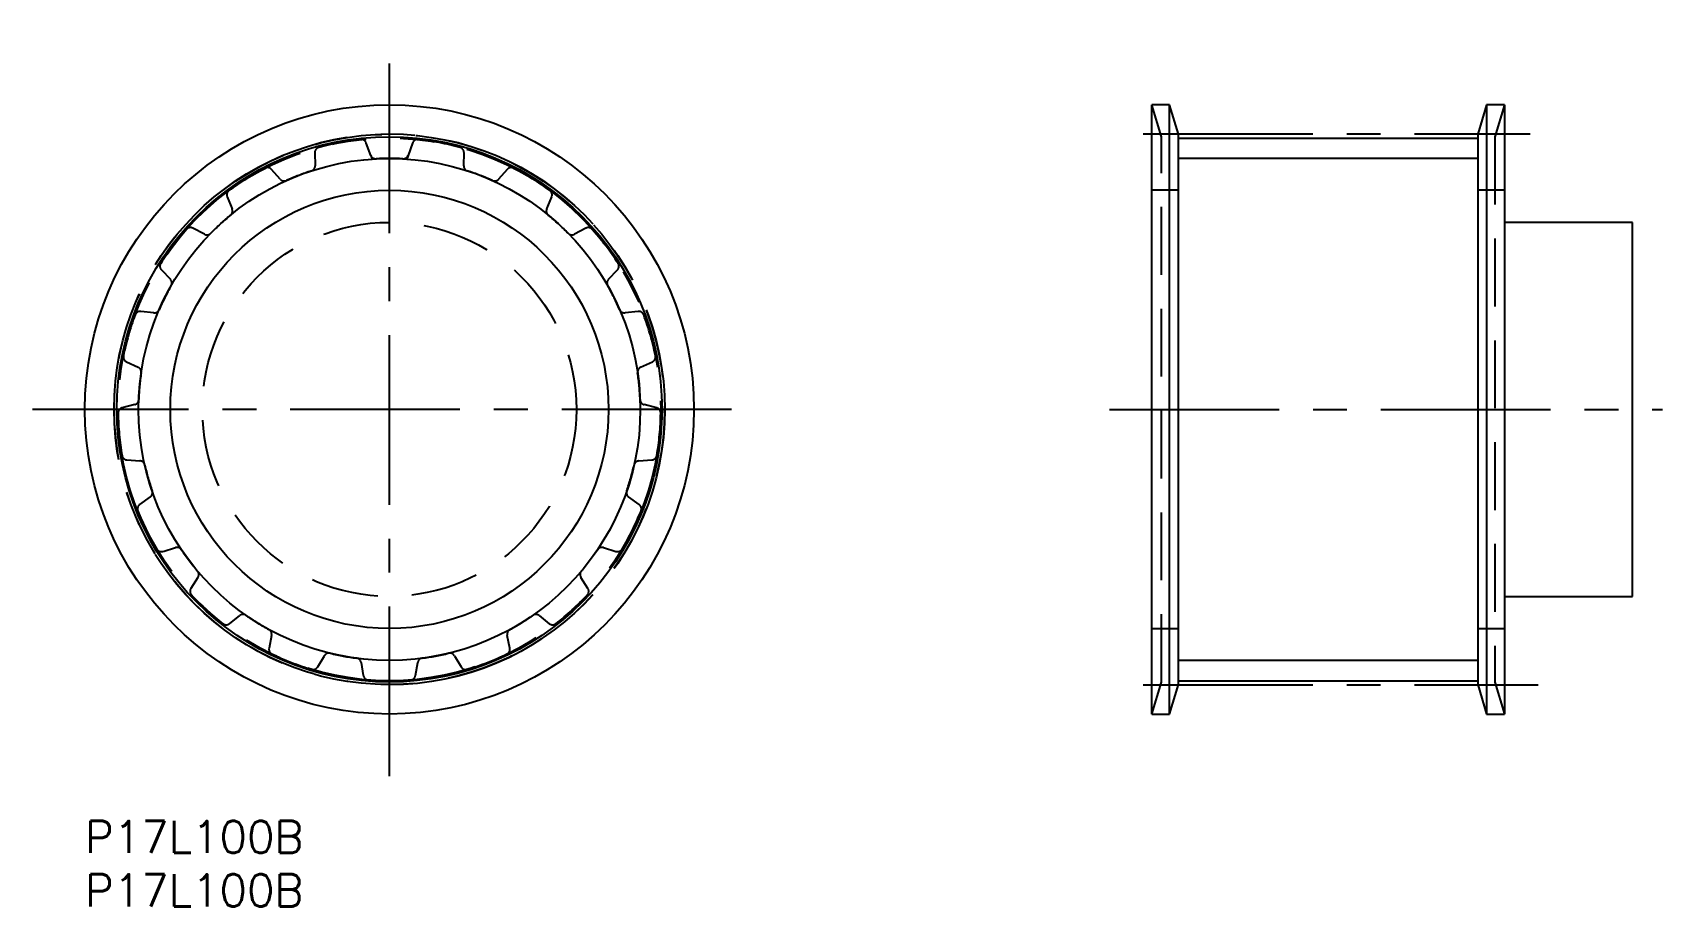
# Model space of a CAD drawing. Extents: x -5 to 148, y -8 to 74.
import ezdxf

# ---------------------------------------------------------------- set-up
doc = ezdxf.new("R2010")
doc.units = 0
doc.header["$LTSCALE"] = 0.5
for name, pattern in [('CENTER', [50.8, 31.75, -6.35, 6.35, -6.35]), ('DASHED', [19.05, 12.7, -6.35]), ('PHANTOM', [63.5, 31.75, -6.35, 6.35, -6.35, 6.35, -6.35])]:
    doc.linetypes.add(name, pattern=pattern)
for name, color, linetype in [('MSM_CENTER', 1, 'CENTER'), ('MSM_CONTINUOUS', 7, 'CONTINUOUS'), ('MSM_DASHED', 4, 'DASHED'), ('MSM_IMAGINARY', 6, 'PHANTOM'), ('MSM_NARROW', 5, 'CONTINUOUS'), ('MSM_PART_NUMBER', 7, 'CONTINUOUS')]:
    doc.layers.add(name, color=color, linetype=linetype)
doc.styles.get("Standard").update_dxf_attribs({"font": 'txt.shx', "height": 3, "bigfont": 'bigfont.shx'})

msp = doc.modelspace()

# ---------------------------------------------------------------- linework, layer by layer
at = {"layer": 'MSM_CENTER'}
for p, q in [((28.5, 4.18), (28.5, 73.75)), ((99.04, 64.27), (135.26, 64.27)), ((60.5, 38.5), (-4.89, 38.5)), ((95.89, 38.5), (147.63, 38.5)), ((99.04, 12.73), (136.02, 12.73))]:
    msp.add_line(p, q, dxfattribs=at)
msp.add_circle((28.5, 38.5), 25.77, dxfattribs=at)
at = {"layer": 'MSM_CONTINUOUS'}
for p, q in [((101.52, 67), (99.85, 67)), ((99.85, 10), (99.85, 67)), ((102.35, 64.25), (101.52, 67)), ((101.52, 10), (101.52, 67)), ((131.18, 67), (130.35, 64.25)), ((132.85, 67), (131.18, 67)), ((131.18, 67), (131.18, 10)), ((132.85, 67), (132.85, 10)), ((102.35, 12.75), (102.35, 64.25)), ((130.35, 64.25), (130.35, 12.75)), ((102.35, 63.89), (130.35, 63.89)), ((144.85, 56), (132.85, 56)), ((144.85, 21), (144.85, 56)), ((132.85, 21), (144.85, 21)), ((101.52, 10), (102.35, 12.75)), ((102.35, 13.11), (130.35, 13.11)), ((130.35, 12.75), (131.18, 10)), ((99.85, 10), (101.52, 10)), ((131.18, 10), (132.85, 10))]:
    msp.add_line(p, q, dxfattribs=at)
for radius in [28.5, 25.51, 20.5]:
    msp.add_circle((28.5, 38.5), radius, dxfattribs=at)
at = {"layer": 'MSM_DASHED'}
for p, q in [((100.75, 64.01), (99.85, 67)), ((132.85, 67), (131.95, 64.01)), ((26.75, 62.27), (26.33, 63.42)), ((30.67, 63.42), (30.25, 62.27)), ((100.75, 12.99), (100.75, 64.01)), ((131.95, 64.01), (131.95, 12.99)), ((21.52, 62.52), (21.55, 61.3)), ((35.45, 61.3), (35.48, 62.52)), ((18.28, 60.04), (17.47, 60.95)), ((39.53, 60.95), (38.72, 60.04)), ((13.31, 58.38), (13.78, 57.25)), ((43.22, 57.25), (43.69, 58.38)), ((102.35, 59), (99.85, 59)), ((132.85, 59), (130.35, 59)), ((11.19, 54.89), (10.11, 55.45)), ((46.89, 55.45), (45.81, 54.89)), ((7.16, 51.55), (8, 50.67)), ((49, 50.67), (49.84, 51.55)), ((6.44, 47.53), (5.22, 47.67)), ((51.78, 47.67), (50.56, 47.53)), ((3.89, 42.96), (4.99, 42.44)), ((52.01, 42.44), (53.11, 42.96)), ((4.67, 38.95), (3.49, 38.64)), ((53.51, 38.64), (52.33, 38.95)), ((3.94, 33.77), (5.15, 33.68)), ((51.85, 33.68), (53.06, 33.77)), ((6.11, 30.31), (5.12, 29.59)), ((51.88, 29.59), (50.89, 30.31)), ((7.31, 25.21), (8.47, 25.57)), ((48.53, 25.57), (49.69, 25.21)), ((10.58, 22.77), (9.92, 21.75)), ((47.08, 21.75), (46.42, 22.77)), ((13.54, 18.45), (14.49, 19.21)), ((42.51, 19.21), (43.46, 18.45)), ((17.47, 17.36), (17.23, 16.17)), ((39.77, 16.17), (39.53, 17.36)), ((99.85, 18), (102.35, 18)), ((130.35, 18), (132.85, 18)), ((21.79, 14.4), (22.41, 15.45)), ((34.59, 15.45), (35.21, 14.4)), ((25.85, 14.81), (26.05, 13.6)), ((30.95, 13.6), (31.15, 14.81)), ((99.85, 10), (100.75, 12.99)), ((131.95, 12.99), (132.85, 10))]:
    msp.add_line(p, q, dxfattribs=at)
for radius in [25.75, 17.5]:
    msp.add_circle((28.5, 38.5), radius, dxfattribs=at)
for centre, radius, start, end in [((22.02, 62.53), 0.5, 105.0886, 181.1765), ((28.5, 38.5), 25.39, 96.0879, 105.0886), ((25.86, 63.25), 0.5, 20, 96.0879), ((31.14, 63.25), 0.5, 83.9121, 160), ((28.5, 38.5), 25.39, 74.9114, 83.9121), ((34.98, 62.53), 0.5, 358.8235, 74.9114), ((28.5, 38.5), 25.39, 117.2644, 126.265), ((17.1, 60.62), 0.5, 41.1765, 117.2644), ((21.05, 61.29), 0.5, 288.1098, 1.1765), ((27.22, 62.45), 0.5, 200, 273.0667), ((28.5, 38.5), 23.48, 86.9333, 93.0667), ((29.78, 62.45), 0.5, 266.9333, 340), ((35.95, 61.29), 0.5, 178.8235, 251.8902), ((39.9, 60.62), 0.5, 62.7356, 138.8235), ((28.5, 38.5), 25.39, 53.735, 62.7356), ((18.65, 60.37), 0.5, 221.1765, 294.2432), ((28.5, 38.5), 23.48, 108.1098, 114.2432), ((28.5, 38.5), 23.48, 65.7568, 71.8902), ((38.35, 60.37), 0.5, 245.7568, 318.8235), ((13.78, 58.57), 0.5, 126.265, 202.3529), ((43.22, 58.57), 0.5, 337.6471, 53.735), ((28.5, 38.5), 23.48, 129.2863, 135.4196), ((13.32, 57.06), 0.5, 309.2862, 22.3529), ((43.68, 57.06), 0.5, 157.6471, 230.7137), ((28.5, 38.5), 23.48, 44.5804, 50.7137), ((28.5, 38.5), 25.39, 138.4408, 147.4415), ((9.88, 55.01), 0.5, 62.3529, 138.4408), ((11.42, 55.33), 0.5, 242.3529, 315.4196), ((45.58, 55.33), 0.5, 224.5804, 297.6471), ((47.12, 55.01), 0.5, 41.5592, 117.6471), ((28.5, 38.5), 25.39, 32.5585, 41.5592), ((7.52, 51.89), 0.5, 147.4415, 223.5294), ((49.48, 51.89), 0.5, 316.4706, 32.5585), ((7.64, 50.32), 0.5, 330.4627, 43.5294), ((49.36, 50.32), 0.5, 136.4706, 209.5373), ((28.5, 38.5), 23.48, 150.4627, 156.5961), ((28.5, 38.5), 23.48, 23.4039, 29.5373), ((28.5, 38.5), 25.39, 159.6173, 168.618), ((5.17, 47.17), 0.5, 83.5294, 159.6173), ((6.49, 48.03), 0.5, 263.5294, 336.5961), ((50.51, 48.03), 0.5, 203.4039, 276.4706), ((51.83, 47.17), 0.5, 20.3827, 96.4706), ((28.5, 38.5), 25.39, 11.382, 20.3827), ((4.1, 43.41), 0.5, 168.618, 244.7059), ((52.9, 43.41), 0.5, 295.2941, 11.382), ((4.77, 41.99), 0.5, 351.6392, 64.7059), ((28.5, 38.5), 23.48, 171.6392, 177.7726), ((52.23, 41.99), 0.5, 115.2941, 188.3608), ((28.5, 38.5), 23.48, 2.2274, 8.3608), ((3.61, 38.16), 0.5, 104.7059, 180.7938), ((28.5, 38.5), 25.39, 180.7938, 189.7945), ((4.54, 39.43), 0.5, 284.7059, 357.7726), ((52.46, 39.43), 0.5, 182.2274, 255.2941), ((53.39, 38.16), 0.5, 359.2062, 75.2941), ((28.5, 38.5), 25.39, 350.2055, 359.2062), ((3.97, 34.27), 0.5, 189.7945, 265.8824), ((5.12, 33.18), 0.5, 12.8157, 85.8824), ((51.88, 33.18), 0.5, 94.1176, 167.1843), ((53.03, 34.27), 0.5, 274.1176, 350.2055), ((28.5, 38.5), 23.48, 192.8157, 198.949), ((28.5, 38.5), 23.48, 341.051, 347.1843), ((5.82, 30.71), 0.5, 305.8824, 18.949), ((51.18, 30.71), 0.5, 161.051, 234.1176), ((5.42, 29.19), 0.5, 125.8824, 201.9703), ((28.5, 38.5), 25.39, 201.9703, 210.9709), ((28.5, 38.5), 25.39, 329.0291, 338.0297), ((51.58, 29.19), 0.5, 338.0297, 54.1176), ((7.16, 25.69), 0.5, 210.9709, 287.0588), ((8.62, 25.09), 0.5, 33.9921, 107.0588), ((28.5, 38.5), 23.48, 213.9921, 220.1255), ((28.5, 38.5), 23.48, 319.8745, 326.0079), ((48.38, 25.09), 0.5, 72.9412, 146.0079), ((49.84, 25.69), 0.5, 252.9412, 329.0291), ((10.16, 23.05), 0.5, 327.0588, 40.1255), ((46.84, 23.05), 0.5, 139.8745, 212.9412), ((10.34, 21.48), 0.5, 147.0588, 223.1467), ((46.66, 21.48), 0.5, 316.8533, 32.9412), ((28.5, 38.5), 25.39, 223.1467, 232.1474), ((28.5, 38.5), 25.39, 307.8526, 316.8533), ((13.23, 18.85), 0.5, 232.1474, 308.2353), ((14.8, 18.82), 0.5, 55.1686, 128.2353), ((28.5, 38.5), 23.48, 235.1686, 241.302), ((28.5, 38.5), 23.48, 298.698, 304.8314), ((42.2, 18.82), 0.5, 51.7647, 124.8314), ((43.77, 18.85), 0.5, 231.7647, 307.8526), ((16.98, 17.47), 0.5, 348.2353, 61.302), ((40.02, 17.47), 0.5, 118.698, 191.7647), ((17.72, 16.07), 0.5, 168.2353, 244.3232), ((28.5, 38.5), 25.39, 244.3232, 253.3239), ((22.84, 15.2), 0.5, 76.3451, 149.4118), ((28.5, 38.5), 23.48, 256.3451, 262.4785), ((28.5, 38.5), 23.48, 277.5215, 283.6549), ((34.16, 15.2), 0.5, 30.5882, 103.6549), ((28.5, 38.5), 25.39, 286.6761, 295.6768), ((39.28, 16.07), 0.5, 295.6768, 11.7647), ((21.36, 14.66), 0.5, 253.3239, 329.4118), ((25.36, 14.73), 0.5, 9.4118, 82.4785), ((31.64, 14.73), 0.5, 97.5215, 170.5882), ((35.64, 14.66), 0.5, 210.5882, 286.6761), ((26.55, 13.69), 0.5, 189.4118, 265.4997), ((28.5, 38.5), 25.39, 265.4997, 274.5003), ((30.45, 13.69), 0.5, 274.5003, 350.5882)]:
    msp.add_arc(centre, radius, start, end, dxfattribs=at)
at = {"layer": 'MSM_IMAGINARY'}
msp.add_circle((28.5, 38.5), 25.39, dxfattribs=at)
at = {"layer": 'MSM_NARROW'}
for p, q in [((26.75, 62.27), (26.87, 61.92)), ((30.25, 62.27), (30.13, 61.92)), ((130.35, 61.98), (102.35, 61.98)), ((130.35, 15.02), (102.35, 15.02))]:
    msp.add_line(p, q, dxfattribs=at)
msp.add_circle((28.5, 38.5), 23.48, dxfattribs=at)

# ---------------------------------------------------------------- texts
at = {"layer": 'MSM_PART_NUMBER'}
for p in [(0, -3), (0, -8)]:
    msp.add_text('P17L100B', height=3, dxfattribs=at).set_placement(p)

doc.saveas('drawing.dxf')
